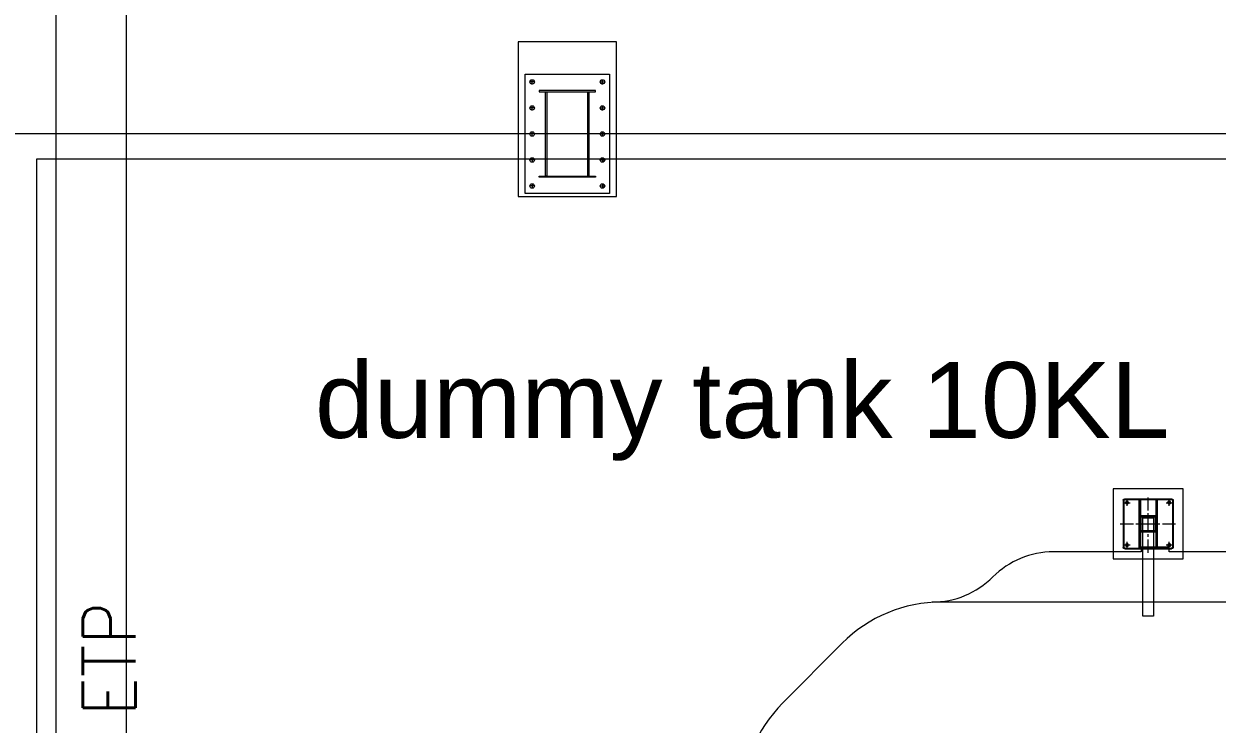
# Model space of a CAD drawing. Header units: inches. Extents: x 702888 to 852715, y 9845 to 271320.
# Drawn here: x 725723 to 734211, y 258298 to 263280 of the extents above; entities that cross this region are included whole.
import ezdxf

# ---------------------------------------------------------------- set-up
doc = ezdxf.new("R2010")
doc.units = ezdxf.units.IN
doc.header["$MEASUREMENT"] = 0
doc.linetypes.add('CENTER', pattern=[2, 1.25, -0.25, 0.25, -0.25])
doc.layers.get('0').update_dxf_attribs({"lineweight": 5})
for name, color, linetype, lineweight in [('chain', 2, 'Continuous', 5), ('cl', 6, 'CENTER', 5), ('p7', 253, 'Continuous', 5)]:
    doc.layers.add(name, color=color, linetype=linetype, lineweight=lineweight)
doc.layers.add('p5', color=2, linetype='Continuous')
doc.styles.add('LUCIDA CONSOLE', font='swissl.ttf')
doc.styles.add('ROMANS', font='romans.shx', dxfattribs={"width": 0.9})

# ---------------------------------------------------------------- blocks, each defined once
blk = doc.blocks.new('A$C67DF10EB')
blk.add_lwpolyline([(-44.2, -101), (-44.2, 399), (455.8, 399), (455.8, -101)], close=True)
at = {"layer": 'cl', "color": 1, "linetype": 'CENTER', "ltscale": 75}
for p, q in [((205.8, -50), (205.8, 347.9)), ((0, 149), (411.7, 149))]:
    blk.add_line(p, q, dxfattribs=at)
at = {"layer": 'cl', "color": 1, "linetype": 'CENTER', "ltscale": 100}
for p, q in [((33.7, 299), (78, 299)), ((55.8, 276.8), (55.8, 321.1)), ((333.7, 299), (378, 299)), ((355.8, 276.8), (355.8, 321.1)), ((55.8, -23.2), (55.8, 21.1)), ((355.8, -23.2), (355.8, 21.1)), ((33.7, -1), (78, -1)), ((333.7, -1), (378, -1))]:
    blk.add_line(p, q, dxfattribs=at)
at = {"layer": 'p5', "linetype": 'Continuous'}
for p, q in [((30.8, -16), (30.8, 314)), ((370.8, 324), (40.8, 324)), ((380.8, -16), (380.8, 314)), ((380.8, 211.7), (30.8, 211.7)), ((380.8, 205.7), (30.8, 205.7)), ((380.8, 92.2), (30.8, 92.2)), ((380.8, 86.2), (30.8, 86.2)), ((370.8, -26), (40.8, -26))]:
    blk.add_line(p, q, dxfattribs=at)
for points in [[(262.6, 102.2), (262.6, 195.7, 0.414214), (252.6, 205.7), (159.1, 205.7, 0.414214), (149.1, 195.7), (149.1, 102.2, 0.414214), (159.1, 92.2), (252.6, 92.2, 0.414214)], [(257.8, 102), (257.8, 195.9, 0.414214), (252.8, 200.9), (158.9, 200.9, 0.414214), (153.9, 195.9), (153.9, 102, 0.414214), (158.9, 97), (252.8, 97, 0.414214)]]:
    blk.add_lwpolyline(points, format="xyb", close=True, dxfattribs=at)
for centre in [(55.8, 299), (355.8, 299), (55.8, -1), (355.8, -1)]:
    blk.add_circle(centre, 9, dxfattribs=at)
for centre, start, end in [((40.8, 314), 90, 180), ((370.8, 314), 0, 90), ((40.8, -16), 180, 270), ((370.8, -16), 270, 0)]:
    blk.add_arc(centre, 10, start, end, dxfattribs=at)
blk = doc.blocks.new('A$C76b9bb42')
for p, q in [((14328.5667, 13988.6232), (14328.5667, 30625.3526)), ((14828.5667, 13988.6232), (14828.5667, 30550.7172))]:
    blk.add_line(p, q)
at = {"color": 3}
for p, q in [((17713.5667, 27903.1859), (17713.5667, 27939.1859)), ((18213.5667, 27903.1859), (18213.5667, 27939.1859)), ((17731.5667, 27921.1859), (17695.5667, 27921.1859)), ((18195.5667, 27921.1859), (18231.5667, 27921.1859)), ((17731.5667, 27736.1859), (17695.5667, 27736.1859)), ((17713.5667, 27718.1859), (17713.5667, 27754.1859)), ((18195.5667, 27736.1859), (18231.5667, 27736.1859)), ((18213.5667, 27718.1859), (18213.5667, 27754.1859)), ((17731.5667, 27551.1859), (17695.5667, 27551.1859)), ((17713.5667, 27533.1859), (17713.5667, 27569.1859)), ((18195.5667, 27551.1859), (18231.5667, 27551.1859)), ((18213.5667, 27533.1859), (18213.5667, 27569.1859)), ((17731.5667, 27366.1859), (17695.5667, 27366.1859)), ((17713.5667, 27384.1859), (17713.5667, 27348.1859)), ((18195.5667, 27366.1859), (18231.5667, 27366.1859)), ((18213.5667, 27384.1859), (18213.5667, 27348.1859)), ((17731.5667, 27181.1859), (17695.5667, 27181.1859)), ((17713.5667, 27199.1859), (17713.5667, 27163.1859)), ((18195.5667, 27181.1859), (18231.5667, 27181.1859)), ((18213.5667, 27199.1859), (18213.5667, 27163.1859))]:
    blk.add_line(p, q, dxfattribs=at)
blk.add_lwpolyline([(17613.5667, 28206.1859), (17613.5667, 27106.1859), (18313.5667, 27106.1859), (18313.5667, 28206.1859)], close=True)
at = {"color": 1}
blk.add_lwpolyline([(18263.5667, 27976.1859), (18263.5667, 27126.1859), (17663.5667, 27126.1859), (17663.5667, 27976.1859)], close=True, dxfattribs=at)
at = {"color": 4}
for points in [[(18163.5667, 27851.1859), (18163.5667, 27859.1859), (17763.5667, 27859.1859), (17763.5667, 27851.1859)], [(17817.5667, 27851.1859), (17817.5667, 27251.1859), (17809.5667, 27251.1859), (17809.5667, 27851.1859)], [(18117.5667, 27851.1859), (18117.5667, 27251.1859), (18109.5667, 27251.1859), (18109.5667, 27851.1859)], [(18163.5667, 27251.1859), (18163.5667, 27243.1859), (17763.5667, 27243.1859), (17763.5667, 27251.1859)]]:
    blk.add_lwpolyline(points, close=True, dxfattribs=at)
at = {"color": 152, "true_color": 0x2776bb}
for points in [[(14008.076, 27551.1859), (14008.076, 3533.1859), (100808.5667, 3533.1859), (100808.5667, 27551.1859)], [(14188.076, 27371.1859), (14188.076, 3713.1859), (100628.5667, 3713.1859), (100628.5667, 27371.1859)]]:
    blk.add_lwpolyline(points, close=True, dxfattribs=at)
at = {"color": 161}
blk.add_lwpolyline([(22057.8667, 24120.6253), (22057.8667, 24820.6253), (22132.8667, 24820.6253), (22132.8667, 24120.6253)], close=True, dxfattribs=at)
at = {"color": 3}
for centre in [(17713.5667, 27921.1859), (18213.5667, 27921.1859), (17713.5667, 27736.1859), (18213.5667, 27736.1859), (17713.5667, 27551.1859), (18213.5667, 27551.1859), (17713.5667, 27366.1859), (18213.5667, 27366.1859), (17713.5667, 27181.1859), (18213.5667, 27181.1859)]:
    blk.add_circle(centre, 16, dxfattribs=at)
at = {"layer": 'chain', "color": 3}
for p, q in [((22044.847, 24577.955), (21421.5903, 24577.955)), ((22244.847, 24610.655), (22044.847, 24610.655)), ((22044.847, 24610.655), (22044.847, 24577.955)), ((22244.847, 24577.955), (22244.847, 24610.655)), ((28203.523, 24577.955), (22244.847, 24577.955)), ((30881.7667, 24220.6253), (20558.9201, 24220.6253)), ((19918.2133, 23927.7321), (19495.5214, 23501.8958))]:
    blk.add_line(p, q, dxfattribs=at)
for centre, radius, start, end in [((21421.5903, 23967.955), 610, 90, 135), ((20558.9201, 24830.6253), 610, 270, 315), ((20625.3201, 23220.6253), 1000, 90, 135), ((20201.056, 22796.3612), 997.7766, 135, 180)]:
    blk.add_arc(centre, radius, start, end, dxfattribs=at)
at = {"color": 1, "xscale": -1, "rotation": 270}
blk.add_blockref('A$C67DF10EB', (21946.3976, 24571.5384), dxfattribs=at)
at = {"style": 'LUCIDA CONSOLE'}
blk.add_text('dummy tank 10KL', height=540, dxfattribs=at).set_placement((16168.7629, 25388.8133))
at = {"layer": 'p7', "color": 31, "style": 'ROMANS', "width": 0.9}
blk.add_text('TO ETP', height=375, rotation=90, dxfattribs=at).set_placement((14892.6335, 22629.408))

msp = doc.modelspace()

# ---------------------------------------------------------------- block references
at = {"layer": 'chain', "color": 1}
msp.add_blockref('A$C76b9bb42', (711625.145, 234945.321), dxfattribs=at)

doc.saveas('drawing.dxf')
